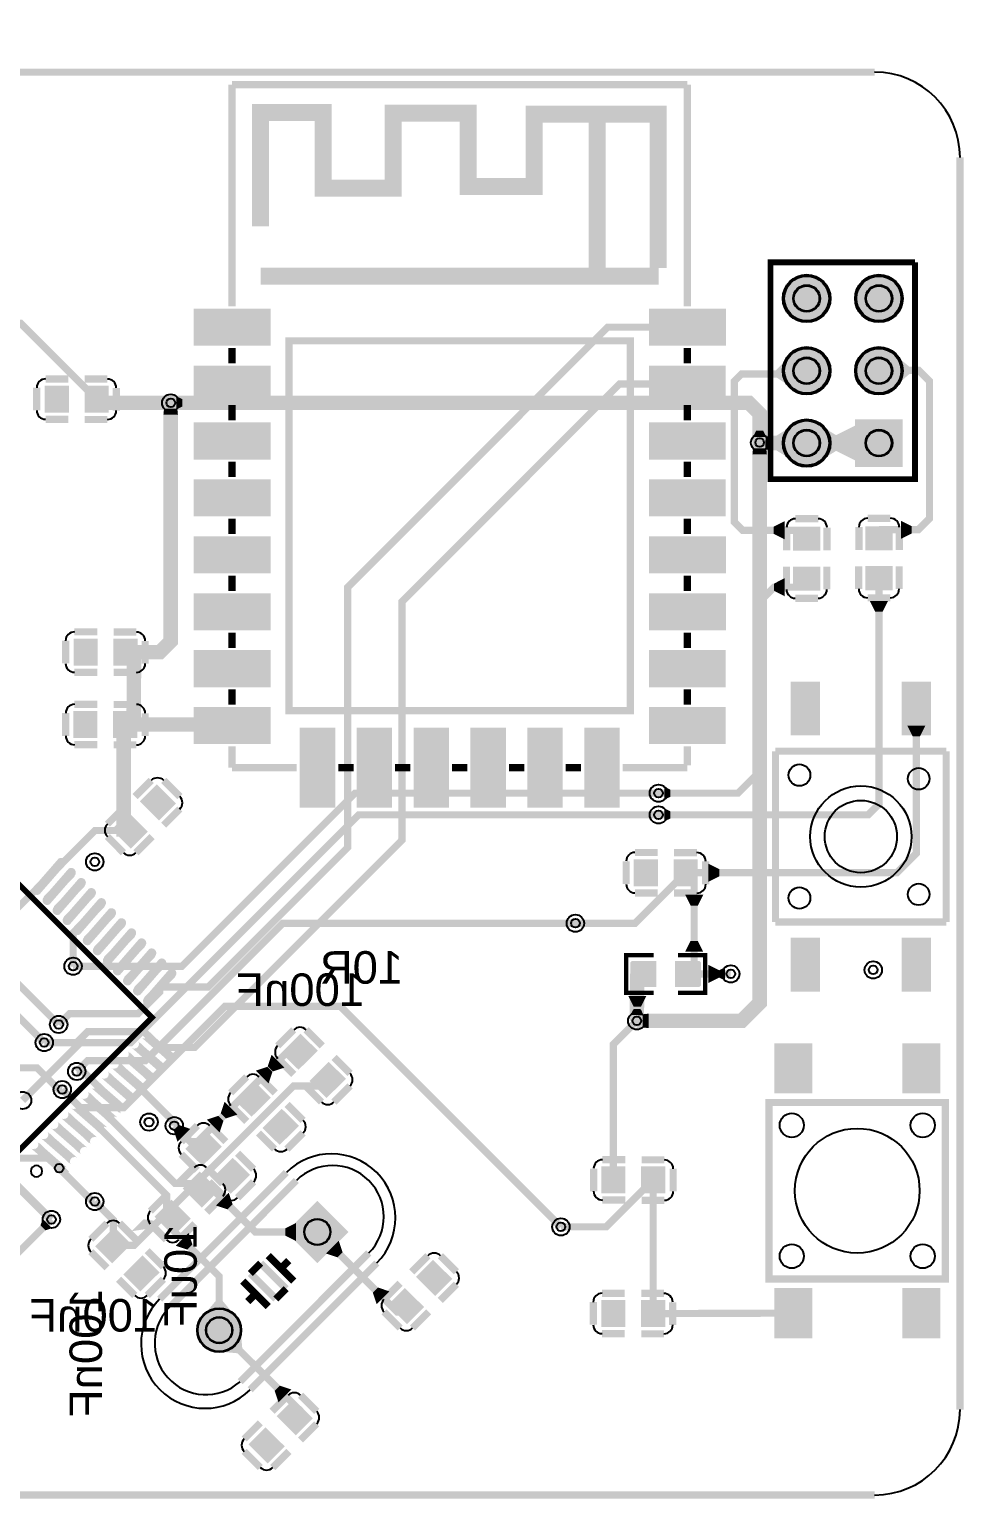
# Model space of a CAD drawing. Header units: millimetres. Extents: x -0.1 to 60.1, y -62.1 to -10.5.
# Drawn here: x 27.3 to 60.1, y -62.1 to -10.5 of the extents above; entities that cross this region are included whole.
import ezdxf

# ---------------------------------------------------------------- set-up
doc = ezdxf.new("R2010")
doc.units = ezdxf.units.MM
for name, color, linetype, true_color in [('BoardOutLine', 7, 'Continuous', 0xff00ff), ('BottomLayer', 7, 'Continuous', 0x66ccff), ('BottomPasteMaskLayer', 7, 'Continuous', 0x800000), ('BottomSilkLayer', 7, 'Continuous', 0x66cc33), ('BottomSolderMaskLayer', 7, 'Continuous', 0xaa00ff), ('Document', 7, 'Continuous', 0xffffff), ('Hole', 7, 'Continuous', 0x222222), ('Multi-Layer', 7, 'Continuous', 0xc0c0c0), ('TopLayer', 7, 'Continuous', 0xff3366), ('TopPasteMaskLayer', 7, 'Continuous', 0x808080), ('TopSilkLayer', 7, 'Continuous', 0xffcc00), ('TopSolderMaskLayer', 7, 'Continuous', 0x800080)]:
    doc.layers.add(name, color=color, linetype=linetype, true_color=true_color)
doc.styles.get("Standard").update_dxf_attribs({"font": 'arial.ttf'})

msp = doc.modelspace()

# ---------------------------------------------------------------- hatches: boundary and pattern name
at = {"layer": 'BottomLayer'}
for points in [[(32.46, -23.851), (32.46, -23.393), (32.673, -23.495), (32.673, -23.749)], [(52.73, -24.817), (53.188, -24.817), (53.086, -24.604), (52.832, -24.604)], [(52.73, -25.221), (53.188, -25.221), (53.213, -25.434), (52.705, -25.434)], [(48.843, -45.568), (48.843, -45.11), (49.056, -45.085), (49.056, -45.593)], [(37.388, -46.389), (36.823, -45.823), (36.186, -46.459), (36.752, -47.025)], [(35.697, -47.538), (35.248, -47.089), (35.652, -46.955), (35.832, -47.134)], [(35.803, -46.534), (36.252, -46.983), (35.848, -47.118), (35.669, -46.938)], [(38.378, -47.378), (37.812, -46.813), (37.176, -47.449), (37.742, -48.015)], [(35.737, -48.04), (35.172, -47.474), (34.535, -48.11), (35.101, -48.676)], [(34.152, -48.185), (34.601, -48.634), (34.197, -48.769), (34.018, -48.589)], [(36.727, -49.029), (36.161, -48.464), (35.525, -49.1), (36.091, -49.666)], [(32.946, -49.134), (32.497, -49.583), (32.362, -49.179), (32.542, -48.999)], [(32.689, -49.003), (32.366, -49.326), (32.589, -49.405), (32.768, -49.226)], [(33.974, -49.261), (33.525, -48.812), (33.929, -48.678), (34.109, -48.857)], [(32.813, -49.832), (33.379, -50.398), (34.015, -49.762), (33.449, -49.196)], [(33.803, -50.822), (34.369, -51.388), (35.005, -50.752), (34.439, -50.186)], [(28.086, -52.621), (27.763, -52.297), (27.684, -52.52), (27.863, -52.7)], [(29.638, -53.261), (30.204, -53.827), (30.84, -53.191), (30.274, -52.625)], [(30.89, -52.73), (31.309, -52.311), (31.781, -52.379), (31.527, -52.633)], [(30.628, -54.251), (31.194, -54.817), (31.83, -54.181), (31.264, -53.615)]]:
    msp.add_hatch(color=256, dxfattribs=at).paths.add_polyline_path(points)
at = {"layer": 'BottomPasteMaskLayer'}
for points in [[(37.388, -46.389), (36.823, -45.823), (36.186, -46.459), (36.752, -47.025)], [(38.378, -47.378), (37.812, -46.813), (37.176, -47.449), (37.742, -48.015)], [(35.737, -48.04), (35.172, -47.474), (34.535, -48.11), (35.101, -48.676)], [(36.727, -49.029), (36.161, -48.464), (35.525, -49.1), (36.091, -49.666)], [(32.813, -49.832), (33.379, -50.398), (34.015, -49.762), (33.449, -49.196)], [(33.803, -50.822), (34.369, -51.388), (35.005, -50.752), (34.439, -50.186)], [(29.638, -53.261), (30.204, -53.827), (30.84, -53.191), (30.274, -52.625)], [(30.628, -54.251), (31.194, -54.817), (31.83, -54.181), (31.264, -53.615)]]:
    msp.add_hatch(color=256, dxfattribs=at).paths.add_polyline_path(points)
at = {"layer": 'BottomSolderMaskLayer'}
for points in [[(53.772, -19.954, 1), (55.448, -19.954, 1)], [(56.312, -19.954, 1), (57.988, -19.954, 1)], [(53.772, -22.494, 1), (55.448, -22.494, 1)], [(56.312, -22.494, 1), (57.988, -22.494, 1)], [(53.772, -25.034, 1), (55.448, -25.034, 1)], [(56.312, -25.872), (56.312, -24.196), (57.988, -24.196), (57.988, -25.872)], [(37.426, -46.387), (36.825, -45.789), (36.148, -46.461), (36.75, -47.059)], [(38.416, -47.376), (37.815, -46.779), (37.138, -47.451), (37.739, -48.049)], [(35.775, -48.038), (35.174, -47.44), (34.497, -48.112), (35.099, -48.71)], [(36.765, -49.027), (36.164, -48.43), (35.487, -49.102), (36.088, -49.7)], [(32.775, -49.834), (33.376, -50.432), (34.053, -49.76), (33.452, -49.162)], [(33.765, -50.824), (34.366, -51.422), (35.043, -50.75), (34.442, -50.152)], [(38.509, -52.758), (37.412, -53.854), (36.316, -52.758), (37.412, -51.661)], [(29.6, -53.263), (30.201, -53.861), (30.878, -53.189), (30.277, -52.591)], [(30.59, -54.253), (31.191, -54.851), (31.868, -54.179), (31.267, -53.581)], [(33.186, -56.208, 1), (34.737, -56.208, 1)]]:
    msp.add_hatch(color=256, dxfattribs=at).paths.add_polyline_path(points)
at = {"layer": 'Multi-Layer'}
for points in [[(53.823, -19.954, 1), (55.397, -19.954, 1)], [(56.363, -19.954, 1), (57.937, -19.954, 1)], [(53.823, -22.494, 1), (55.397, -22.494, 1)], [(56.363, -22.494, 1), (57.937, -22.494, 1)], [(53.823, -25.034, 1), (55.397, -25.034, 1)], [(56.363, -25.822), (56.363, -24.247), (57.937, -24.247), (57.937, -25.822)], [(38.473, -52.758), (37.412, -53.818), (36.352, -52.758), (37.412, -51.697)], [(33.212, -56.208, 1), (34.712, -56.208, 1)]]:
    msp.add_hatch(color=256, dxfattribs=at).paths.add_polyline_path(points)
at = {"layer": 'TopLayer'}
for points in [[(33.116, -20.362), (35.716, -20.362), (35.716, -21.562), (33.116, -21.562)], [(51.719, -21.562), (49.119, -21.562), (49.119, -20.362), (51.719, -20.362)], [(54.154, -23.136), (54.03, -21.961), (53.531, -22.479), (53.557, -22.733)], [(57.679, -23.077), (57.662, -21.896), (58.22, -22.352), (58.224, -22.606)], [(33.116, -22.362), (35.716, -22.362), (35.716, -23.562), (33.116, -23.562)], [(51.718, -23.562), (49.118, -23.562), (49.118, -22.362), (51.718, -22.362)], [(27.856, -23.045), (28.656, -23.045), (28.656, -23.945), (27.856, -23.945)], [(29.256, -23.045), (30.056, -23.045), (30.056, -23.945), (29.256, -23.945)], [(32.029, -23.824), (32.487, -23.824), (32.512, -24.037), (32.004, -24.037)], [(33.116, -24.362), (35.716, -24.362), (35.716, -25.562), (33.116, -25.562)], [(51.718, -25.562), (49.118, -25.562), (49.118, -24.362), (51.718, -24.362)], [(53.169, -24.798), (53.152, -25.255), (53.365, -25.288), (53.383, -24.78)], [(54.089, -25.625), (54.089, -24.444), (53.538, -24.78), (53.538, -25.288)], [(55.131, -25.625), (55.131, -24.444), (55.682, -24.78), (55.682, -25.288)], [(56.363, -25.669), (56.363, -24.399), (55.601, -24.78), (55.601, -25.288)], [(33.116, -26.362), (35.716, -26.362), (35.716, -27.562), (33.116, -27.562)], [(51.718, -27.562), (49.118, -27.562), (49.118, -26.362), (51.718, -26.362)], [(53.835, -28.416), (53.835, -27.781), (53.454, -27.972), (53.454, -28.226)], [(57.925, -27.765), (57.925, -28.4), (58.306, -28.21), (58.306, -27.956)], [(33.116, -28.362), (35.716, -28.362), (35.716, -29.562), (33.116, -29.562)], [(51.719, -29.562), (49.119, -29.562), (49.119, -28.362), (51.719, -28.362)], [(55.06, -27.998), (55.06, -28.798), (54.16, -28.798), (54.16, -27.998)], [(57.6, -27.983), (57.6, -28.783), (56.7, -28.783), (56.7, -27.983)], [(55.06, -29.398), (55.06, -30.198), (54.16, -30.198), (54.16, -29.398)], [(57.6, -29.383), (57.6, -30.183), (56.7, -30.183), (56.7, -29.383)], [(53.835, -30.417), (53.835, -29.782), (53.467, -29.972), (53.467, -30.226)], [(33.116, -30.362), (35.716, -30.362), (35.716, -31.562), (33.116, -31.562)], [(51.72, -31.562), (49.12, -31.562), (49.12, -30.362), (51.72, -30.362)], [(57.468, -30.583), (56.832, -30.583), (57.023, -30.964), (57.277, -30.964)], [(28.872, -31.935), (29.672, -31.935), (29.672, -32.835), (28.872, -32.835)], [(30.272, -31.935), (31.072, -31.935), (31.072, -32.835), (30.272, -32.835)], [(33.116, -32.362), (35.716, -32.362), (35.716, -33.562), (33.116, -33.562)], [(51.718, -33.562), (49.118, -33.562), (49.118, -32.362), (51.718, -32.362)], [(54.065, -35.262), (54.065, -33.462), (55.065, -33.462), (55.065, -35.262)], [(57.965, -35.262), (57.965, -33.462), (58.965, -33.462), (58.965, -35.262)], [(29.657, -35.375), (28.857, -35.375), (28.857, -34.475), (29.657, -34.475)], [(31.057, -35.375), (30.257, -35.375), (30.257, -34.475), (31.057, -34.475)], [(33.117, -34.362), (35.717, -34.362), (35.717, -35.562), (33.117, -35.562)], [(51.717, -35.562), (49.117, -35.562), (49.117, -34.362), (51.717, -34.362)], [(58.783, -34.962), (58.148, -34.962), (58.338, -35.343), (58.592, -35.343)], [(36.817, -37.742), (36.817, -35.142), (38.017, -35.142), (38.017, -37.742)], [(38.817, -37.741), (38.817, -35.141), (40.017, -35.141), (40.017, -37.741)], [(40.817, -37.741), (40.817, -35.141), (42.017, -35.141), (42.017, -37.741)], [(42.817, -37.741), (42.817, -35.141), (44.017, -35.141), (44.017, -37.741)], [(44.817, -37.741), (44.817, -35.141), (46.017, -35.141), (46.017, -37.741)], [(46.817, -37.742), (46.817, -35.142), (48.017, -35.142), (48.017, -37.742)], [(31.207, -37.626), (31.773, -37.06), (32.409, -37.696), (31.843, -38.262)], [(49.605, -37.567), (49.605, -37.109), (49.818, -37.211), (49.818, -37.465)], [(30.217, -38.615), (30.783, -38.05), (31.419, -38.686), (30.854, -39.252)], [(49.605, -38.329), (49.605, -37.871), (49.818, -37.973), (49.818, -38.227)], [(27.645, -40.793, -0.785398), (27.454, -40.602), (28.324, -39.732, -0.785398), (28.515, -39.923)], [(49.357, -40.582), (48.557, -40.582), (48.557, -39.682), (49.357, -39.682)], [(50.757, -40.582), (49.957, -40.582), (49.957, -39.682), (50.757, -39.682)], [(27.999, -41.146, -0.785398), (27.808, -40.955), (28.678, -40.086, -0.785398), (28.869, -40.276)], [(51.157, -39.815), (51.157, -40.45), (51.538, -40.259), (51.538, -40.005)], [(28.352, -41.5, -0.785398), (28.161, -41.309), (29.031, -40.439, -0.785398), (29.222, -40.63)], [(28.706, -41.853, -0.785398), (28.515, -41.662), (29.385, -40.793, -0.785398), (29.576, -40.984)], [(29.059, -42.207, -0.785398), (28.868, -42.016), (29.738, -41.146, -0.785398), (29.929, -41.337)], [(50.975, -40.907), (50.34, -40.907), (50.53, -41.288), (50.784, -41.288)], [(29.413, -42.56, -0.785398), (29.222, -42.37), (30.092, -41.5, -0.785398), (30.283, -41.691)], [(29.766, -42.914, -0.785398), (29.576, -42.723), (30.445, -41.853, -0.785398), (30.636, -42.044)], [(30.12, -43.268, -0.785398), (29.929, -43.077), (30.799, -42.207, -0.785398), (30.99, -42.398)], [(30.474, -43.621, -0.785398), (30.283, -43.43), (31.152, -42.56, -0.785398), (31.343, -42.751)], [(50.34, -42.913), (50.975, -42.913), (50.784, -42.532), (50.53, -42.532)], [(54.065, -44.262), (54.065, -42.462), (55.065, -42.462), (55.065, -44.262)], [(57.965, -44.262), (57.965, -42.462), (58.965, -42.462), (58.965, -44.262)], [(30.827, -43.975, -0.785398), (30.636, -43.784), (31.506, -42.914, -0.785398), (31.697, -43.105)], [(31.181, -44.328, -0.785398), (30.99, -44.137), (31.86, -43.267, -0.785398), (32.05, -43.458)], [(49.307, -44.12), (49.307, -43.256), (48.501, -43.256), (48.501, -44.12)], [(50.007, -44.12), (50.007, -43.256), (50.813, -43.256), (50.813, -44.12)], [(31.534, -44.682, -0.785398), (31.343, -44.491), (32.213, -43.621, -0.785398), (32.404, -43.812)], [(51.157, -43.37), (51.157, -44.005), (51.538, -43.815), (51.538, -43.561)], [(51.741, -43.917), (51.741, -43.459), (51.528, -43.561), (51.528, -43.815)], [(48.974, -44.463), (48.339, -44.463), (48.53, -44.844), (48.784, -44.844)], [(48.877, -45.146), (48.42, -45.129), (48.53, -44.919), (48.784, -44.929)], [(31.534, -45.742, -0.785398), (31.343, -45.933), (32.213, -46.803, -0.785398), (32.404, -46.612)], [(30.827, -46.449, -0.785398), (30.636, -46.64), (31.506, -47.51, -0.785398), (31.697, -47.319)], [(31.181, -46.096, -0.785398), (30.99, -46.287), (31.86, -47.157, -0.785398), (32.05, -46.966)], [(53.488, -47.858), (53.488, -46.158), (54.788, -46.158), (54.788, -47.858)], [(57.988, -47.858), (57.988, -46.158), (59.288, -46.158), (59.288, -47.858)], [(30.474, -46.803, -0.785398), (30.283, -46.994), (31.152, -47.864, -0.785398), (31.343, -47.673)], [(30.12, -47.156, -0.785398), (29.929, -47.347), (30.799, -48.217, -0.785398), (30.99, -48.026)], [(29.413, -47.864, -0.785398), (29.222, -48.054), (30.092, -48.924, -0.785398), (30.283, -48.733)], [(29.766, -47.51, -0.785398), (29.576, -47.701), (30.445, -48.571, -0.785398), (30.636, -48.38)], [(29.059, -48.217, -0.785398), (28.868, -48.408), (29.738, -49.278, -0.785398), (29.929, -49.087)], [(28.352, -48.924, -0.785398), (28.161, -49.115), (29.031, -49.985, -0.785398), (29.222, -49.794)], [(28.706, -48.571, -0.785398), (28.515, -48.762), (29.385, -49.631, -0.785398), (29.576, -49.44)], [(27.999, -49.278, -0.785398), (27.808, -49.469), (28.678, -50.338, -0.785398), (28.869, -50.148)], [(27.645, -49.631, -0.785398), (27.454, -49.822), (28.324, -50.692, -0.785398), (28.515, -50.501)], [(48.214, -51.377), (47.414, -51.377), (47.414, -50.477), (48.214, -50.477)], [(49.614, -51.377), (48.814, -51.377), (48.814, -50.477), (49.614, -50.477)], [(32.716, -51.23), (33.281, -50.664), (33.918, -51.301), (33.352, -51.866)], [(34.3, -51.378), (33.851, -51.827), (34.256, -51.961), (34.435, -51.782)], [(31.726, -52.22), (32.292, -51.654), (32.928, -52.29), (32.362, -52.856)], [(36.668, -53.076), (36.668, -52.441), (36.287, -52.632), (36.287, -52.886)], [(32.886, -52.792), (32.437, -53.241), (32.841, -53.375), (33.021, -53.196)], [(38.166, -53.065), (37.717, -53.514), (38.121, -53.648), (38.301, -53.469)], [(42.117, -54.404), (41.551, -54.97), (40.915, -54.334), (41.481, -53.768)], [(39.496, -55.293), (39.945, -54.844), (39.541, -54.709), (39.361, -54.889)], [(34.525, -55.711), (33.4, -55.711), (33.836, -55.186), (34.09, -55.186)], [(41.127, -55.394), (40.561, -55.96), (39.925, -55.324), (40.491, -54.758)], [(47.414, -55.176), (48.214, -55.176), (48.214, -56.076), (47.414, -56.076)], [(48.814, -55.176), (49.614, -55.176), (49.614, -56.076), (48.814, -56.076)], [(53.488, -56.458), (53.488, -54.758), (54.788, -54.758), (54.788, -56.458)], [(57.988, -56.458), (57.988, -54.758), (59.288, -54.758), (59.288, -56.458)], [(33.916, -56.956), (34.711, -56.16), (34.774, -56.839), (34.595, -57.019)], [(36.048, -58.741), (36.497, -58.292), (36.093, -58.158), (35.913, -58.337)], [(36.018, -59.231), (36.583, -58.665), (37.22, -59.302), (36.654, -59.867)], [(35.028, -60.221), (35.594, -59.655), (36.23, -60.291), (35.664, -60.857)]]:
    msp.add_hatch(color=256, dxfattribs=at).paths.add_polyline_path(points)
at = {"layer": 'TopPasteMaskLayer'}
for points in [[(33.116, -20.362), (35.716, -20.362), (35.716, -21.562), (33.116, -21.562)], [(51.719, -21.562), (49.119, -21.562), (49.119, -20.362), (51.719, -20.362)], [(33.116, -22.362), (35.716, -22.362), (35.716, -23.562), (33.116, -23.562)], [(51.718, -23.562), (49.118, -23.562), (49.118, -22.362), (51.718, -22.362)], [(27.856, -23.045), (28.656, -23.045), (28.656, -23.945), (27.856, -23.945)], [(29.256, -23.045), (30.056, -23.045), (30.056, -23.945), (29.256, -23.945)], [(33.116, -24.362), (35.716, -24.362), (35.716, -25.562), (33.116, -25.562)], [(51.718, -25.562), (49.118, -25.562), (49.118, -24.362), (51.718, -24.362)], [(33.116, -26.362), (35.716, -26.362), (35.716, -27.562), (33.116, -27.562)], [(51.718, -27.562), (49.118, -27.562), (49.118, -26.362), (51.718, -26.362)], [(33.116, -28.362), (35.716, -28.362), (35.716, -29.562), (33.116, -29.562)], [(51.719, -29.562), (49.119, -29.562), (49.119, -28.362), (51.719, -28.362)], [(55.06, -27.998), (55.06, -28.798), (54.16, -28.798), (54.16, -27.998)], [(57.6, -27.983), (57.6, -28.783), (56.7, -28.783), (56.7, -27.983)], [(55.06, -29.398), (55.06, -30.198), (54.16, -30.198), (54.16, -29.398)], [(57.6, -29.383), (57.6, -30.183), (56.7, -30.183), (56.7, -29.383)], [(33.116, -30.362), (35.716, -30.362), (35.716, -31.562), (33.116, -31.562)], [(51.72, -31.562), (49.12, -31.562), (49.12, -30.362), (51.72, -30.362)], [(28.872, -31.935), (29.672, -31.935), (29.672, -32.835), (28.872, -32.835)], [(30.272, -31.935), (31.072, -31.935), (31.072, -32.835), (30.272, -32.835)], [(33.116, -32.362), (35.716, -32.362), (35.716, -33.562), (33.116, -33.562)], [(51.718, -33.562), (49.118, -33.562), (49.118, -32.362), (51.718, -32.362)], [(54.065, -35.262), (54.065, -33.462), (55.065, -33.462), (55.065, -35.262)], [(57.965, -35.262), (57.965, -33.462), (58.965, -33.462), (58.965, -35.262)], [(29.657, -35.375), (28.857, -35.375), (28.857, -34.475), (29.657, -34.475)], [(31.057, -35.375), (30.257, -35.375), (30.257, -34.475), (31.057, -34.475)], [(33.117, -34.362), (35.717, -34.362), (35.717, -35.562), (33.117, -35.562)], [(51.717, -35.562), (49.117, -35.562), (49.117, -34.362), (51.717, -34.362)], [(36.817, -37.742), (36.817, -35.142), (38.017, -35.142), (38.017, -37.742)], [(38.817, -37.741), (38.817, -35.141), (40.017, -35.141), (40.017, -37.741)], [(40.817, -37.741), (40.817, -35.141), (42.017, -35.141), (42.017, -37.741)], [(42.817, -37.741), (42.817, -35.141), (44.017, -35.141), (44.017, -37.741)], [(44.817, -37.741), (44.817, -35.141), (46.017, -35.141), (46.017, -37.741)], [(46.817, -37.742), (46.817, -35.142), (48.017, -35.142), (48.017, -37.742)], [(31.207, -37.626), (31.773, -37.06), (32.409, -37.696), (31.843, -38.262)], [(30.217, -38.615), (30.783, -38.05), (31.419, -38.686), (30.854, -39.252)], [(27.645, -40.793, -0.785398), (27.454, -40.602), (28.324, -39.732, -0.785398), (28.515, -39.923)], [(49.357, -40.582), (48.557, -40.582), (48.557, -39.682), (49.357, -39.682)], [(50.757, -40.582), (49.957, -40.582), (49.957, -39.682), (50.757, -39.682)], [(27.999, -41.146, -0.785398), (27.808, -40.955), (28.678, -40.086, -0.785398), (28.869, -40.276)], [(28.352, -41.5, -0.785398), (28.161, -41.309), (29.031, -40.439, -0.785398), (29.222, -40.63)], [(28.706, -41.853, -0.785398), (28.515, -41.662), (29.385, -40.793, -0.785398), (29.576, -40.984)], [(29.059, -42.207, -0.785398), (28.868, -42.016), (29.738, -41.146, -0.785398), (29.929, -41.337)], [(29.413, -42.56, -0.785398), (29.222, -42.37), (30.092, -41.5, -0.785398), (30.283, -41.691)], [(29.766, -42.914, -0.785398), (29.576, -42.723), (30.445, -41.853, -0.785398), (30.636, -42.044)], [(30.12, -43.268, -0.785398), (29.929, -43.077), (30.799, -42.207, -0.785398), (30.99, -42.398)], [(30.474, -43.621, -0.785398), (30.283, -43.43), (31.152, -42.56, -0.785398), (31.343, -42.751)], [(54.065, -44.262), (54.065, -42.462), (55.065, -42.462), (55.065, -44.262)], [(57.965, -44.262), (57.965, -42.462), (58.965, -42.462), (58.965, -44.262)], [(30.827, -43.975, -0.785398), (30.636, -43.784), (31.506, -42.914, -0.785398), (31.697, -43.105)], [(31.181, -44.328, -0.785398), (30.99, -44.137), (31.86, -43.267, -0.785398), (32.05, -43.458)], [(49.302, -43.288), (49.302, -43.516), (48.922, -43.516), (48.922, -43.846), (49.302, -43.846), (49.302, -44.088), (49.252, -44.138), (48.462, -44.138), (48.412, -44.088), (48.412, -43.288), (48.462, -43.238), (49.252, -43.238)], [(50.852, -43.238), (50.052, -43.238), (50.002, -43.288), (50.002, -43.516), (50.372, -43.516), (50.372, -43.846), (50.002, -43.846), (50.002, -44.088), (50.052, -44.138), (50.852, -44.138), (50.902, -44.088), (50.902, -43.288)], [(31.534, -44.682, -0.785398), (31.343, -44.491), (32.213, -43.621, -0.785398), (32.404, -43.812)], [(31.534, -45.742, -0.785398), (31.343, -45.933), (32.213, -46.803, -0.785398), (32.404, -46.612)], [(30.827, -46.449, -0.785398), (30.636, -46.64), (31.506, -47.51, -0.785398), (31.697, -47.319)], [(31.181, -46.096, -0.785398), (30.99, -46.287), (31.86, -47.157, -0.785398), (32.05, -46.966)], [(53.488, -47.858), (53.488, -46.158), (54.788, -46.158), (54.788, -47.858)], [(57.988, -47.858), (57.988, -46.158), (59.288, -46.158), (59.288, -47.858)], [(30.474, -46.803, -0.785398), (30.283, -46.994), (31.152, -47.864, -0.785398), (31.343, -47.673)], [(30.12, -47.156, -0.785398), (29.929, -47.347), (30.799, -48.217, -0.785398), (30.99, -48.026)], [(29.413, -47.864, -0.785398), (29.222, -48.054), (30.092, -48.924, -0.785398), (30.283, -48.733)], [(29.766, -47.51, -0.785398), (29.576, -47.701), (30.445, -48.571, -0.785398), (30.636, -48.38)], [(29.059, -48.217, -0.785398), (28.868, -48.408), (29.738, -49.278, -0.785398), (29.929, -49.087)], [(28.352, -48.924, -0.785398), (28.161, -49.115), (29.031, -49.985, -0.785398), (29.222, -49.794)], [(28.706, -48.571, -0.785398), (28.515, -48.762), (29.385, -49.631, -0.785398), (29.576, -49.44)], [(27.999, -49.278, -0.785398), (27.808, -49.469), (28.678, -50.338, -0.785398), (28.869, -50.148)], [(27.645, -49.631, -0.785398), (27.454, -49.822), (28.324, -50.692, -0.785398), (28.515, -50.501)], [(48.214, -51.377), (47.414, -51.377), (47.414, -50.477), (48.214, -50.477)], [(49.614, -51.377), (48.814, -51.377), (48.814, -50.477), (49.614, -50.477)], [(32.716, -51.23), (33.281, -50.664), (33.918, -51.301), (33.352, -51.866)], [(31.726, -52.22), (32.292, -51.654), (32.928, -52.29), (32.362, -52.856)], [(42.117, -54.404), (41.551, -54.97), (40.915, -54.334), (41.481, -53.768)], [(41.127, -55.394), (40.561, -55.96), (39.925, -55.324), (40.491, -54.758)], [(47.414, -55.176), (48.214, -55.176), (48.214, -56.076), (47.414, -56.076)], [(48.814, -55.176), (49.614, -55.176), (49.614, -56.076), (48.814, -56.076)], [(53.488, -56.458), (53.488, -54.758), (54.788, -54.758), (54.788, -56.458)], [(57.988, -56.458), (57.988, -54.758), (59.288, -54.758), (59.288, -56.458)], [(36.018, -59.231), (36.583, -58.665), (37.22, -59.302), (36.654, -59.867)], [(35.028, -60.221), (35.594, -59.655), (36.23, -60.291), (35.664, -60.857)]]:
    msp.add_hatch(color=256, dxfattribs=at).paths.add_polyline_path(points)
at = {"layer": 'TopSolderMaskLayer'}
for points in [[(53.772, -19.954, 1), (55.448, -19.954, 1)], [(56.312, -19.954, 1), (57.988, -19.954, 1)], [(33.066, -20.311), (35.767, -20.311), (35.767, -21.613), (33.066, -21.613)], [(51.77, -21.613), (49.068, -21.613), (49.068, -20.311), (51.77, -20.311)], [(53.772, -22.494, 1), (55.448, -22.494, 1)], [(56.312, -22.494, 1), (57.988, -22.494, 1)], [(33.066, -22.311), (35.767, -22.311), (35.767, -23.613), (33.066, -23.613)], [(51.769, -23.613), (49.068, -23.613), (49.068, -22.311), (51.769, -22.311)], [(27.831, -23.02), (28.681, -23.02), (28.681, -23.97), (27.831, -23.97)], [(29.231, -23.02), (30.081, -23.02), (30.081, -23.97), (29.231, -23.97)], [(53.772, -25.034, 1), (55.448, -25.034, 1)], [(56.312, -25.872), (56.312, -24.196), (57.988, -24.196), (57.988, -25.872)], [(33.066, -24.311), (35.767, -24.311), (35.767, -25.613), (33.066, -25.613)], [(51.769, -25.613), (49.068, -25.613), (49.068, -24.311), (51.769, -24.311)], [(33.066, -26.311), (35.767, -26.311), (35.767, -27.613), (33.066, -27.613)], [(51.769, -27.613), (49.067, -27.613), (49.067, -26.311), (51.769, -26.311)], [(33.066, -28.311), (35.767, -28.311), (35.767, -29.613), (33.066, -29.613)], [(51.77, -29.613), (49.068, -29.613), (49.068, -28.311), (51.77, -28.311)], [(55.089, -27.976), (55.089, -28.821), (54.131, -28.821), (54.131, -27.976)], [(57.629, -27.96), (57.629, -28.806), (56.671, -28.806), (56.671, -27.96)], [(55.089, -29.376), (55.089, -30.221), (54.131, -30.221), (54.131, -29.376)], [(57.629, -29.36), (57.629, -30.206), (56.671, -30.206), (56.671, -29.36)], [(33.066, -30.311), (35.767, -30.311), (35.767, -31.613), (33.066, -31.613)], [(51.77, -31.613), (49.069, -31.613), (49.069, -30.311), (51.77, -30.311)], [(28.847, -31.91), (29.697, -31.91), (29.697, -32.86), (28.847, -32.86)], [(30.247, -31.91), (31.097, -31.91), (31.097, -32.86), (30.247, -32.86)], [(33.066, -32.311), (35.767, -32.311), (35.767, -33.613), (33.066, -33.613)], [(51.769, -33.613), (49.067, -33.613), (49.067, -32.311), (51.769, -32.311)], [(54.051, -35.308), (54.051, -33.416), (55.079, -33.416), (55.079, -35.308)], [(57.951, -35.308), (57.951, -33.416), (58.979, -33.416), (58.979, -35.308)], [(29.682, -35.4), (28.831, -35.4), (28.831, -34.45), (29.682, -34.45)], [(31.082, -35.4), (30.231, -35.4), (30.231, -34.45), (31.082, -34.45)], [(33.066, -34.311), (35.768, -34.311), (35.768, -35.613), (33.066, -35.613)], [(51.768, -35.613), (49.066, -35.613), (49.066, -34.311), (51.768, -34.311)], [(36.793, -37.852), (36.793, -35.032), (38.04, -35.032), (38.04, -37.852)], [(38.793, -37.851), (38.793, -35.03), (40.04, -35.03), (40.04, -37.851)], [(40.793, -37.851), (40.793, -35.031), (42.04, -35.031), (42.04, -37.851)], [(42.793, -37.851), (42.793, -35.031), (44.04, -35.031), (44.04, -37.851)], [(44.793, -37.851), (44.793, -35.031), (46.04, -35.031), (46.04, -37.851)], [(46.793, -37.852), (46.793, -35.032), (48.04, -35.032), (48.04, -37.852)], [(31.169, -37.624), (31.77, -37.026), (32.447, -37.698), (31.846, -38.296)], [(30.179, -38.613), (30.781, -38.016), (31.457, -38.688), (30.856, -39.286)], [(27.648, -40.891, -0.785398), (27.422, -40.665), (28.321, -39.634, -0.785398), (28.547, -39.86)], [(49.382, -40.607), (48.532, -40.607), (48.532, -39.657), (49.382, -39.657)], [(50.782, -40.607), (49.932, -40.607), (49.932, -39.657), (50.782, -39.657)], [(28.002, -41.244, -0.785398), (27.776, -41.018), (28.674, -39.987, -0.785398), (28.901, -40.214)], [(28.355, -41.598, -0.785398), (28.129, -41.372), (29.028, -40.341, -0.785398), (29.254, -40.567)], [(28.709, -41.952, -0.785398), (28.483, -41.725), (29.382, -40.694, -0.785398), (29.608, -40.921)], [(29.062, -42.305, -0.785398), (28.836, -42.079), (29.735, -41.048, -0.785398), (29.961, -41.274)], [(29.416, -42.659, -0.785398), (29.19, -42.432), (30.089, -41.402, -0.785398), (30.315, -41.628)], [(29.77, -43.012, -0.785398), (29.543, -42.786), (30.442, -41.755, -0.785398), (30.668, -41.981)], [(30.123, -43.366, -0.785398), (29.897, -43.14), (30.796, -42.109, -0.785398), (31.022, -42.335)], [(30.477, -43.719, -0.785398), (30.25, -43.493), (31.149, -42.462, -0.785398), (31.376, -42.688)], [(30.83, -44.073, -0.785398), (30.604, -43.847), (31.503, -42.816, -0.785398), (31.729, -43.042)], [(54.051, -44.308), (54.051, -42.416), (55.079, -42.416), (55.079, -44.308)], [(57.951, -44.308), (57.951, -42.416), (58.979, -42.416), (58.979, -44.308)], [(31.184, -44.426, -0.785398), (30.958, -44.2), (31.856, -43.169, -0.785398), (32.083, -43.395)], [(49.332, -44.145), (49.332, -43.231), (48.475, -43.231), (48.475, -44.145)], [(49.982, -44.145), (49.982, -43.231), (50.839, -43.231), (50.839, -44.145)], [(31.537, -44.78, -0.785398), (31.311, -44.554), (32.21, -43.523, -0.785398), (32.436, -43.749)], [(31.471, -45.71, -0.785398), (31.245, -45.936), (32.276, -46.835, -0.785398), (32.502, -46.609)], [(30.764, -46.417, -0.785398), (30.538, -46.643), (31.569, -47.542, -0.785398), (31.795, -47.316)], [(31.118, -46.064, -0.785398), (30.892, -46.29), (31.922, -47.189, -0.785398), (32.149, -46.962)], [(53.469, -47.891), (53.469, -46.125), (54.808, -46.125), (54.808, -47.891)], [(57.969, -47.891), (57.969, -46.125), (59.307, -46.125), (59.307, -47.891)], [(30.411, -46.771, -0.785398), (30.184, -46.997), (31.215, -47.896, -0.785398), (31.442, -47.67)], [(29.704, -47.478, -0.785398), (29.477, -47.704), (30.508, -48.603, -0.785398), (30.734, -48.377)], [(30.057, -47.124, -0.785398), (29.831, -47.35), (30.862, -48.249, -0.785398), (31.088, -48.023)], [(29.35, -47.831, -0.785398), (29.124, -48.058), (30.155, -48.956, -0.785398), (30.381, -48.73)], [(28.996, -48.185, -0.785398), (28.77, -48.411), (29.801, -49.31, -0.785398), (30.027, -49.084)], [(28.289, -48.892, -0.785398), (28.063, -49.118), (29.094, -50.017, -0.785398), (29.32, -49.791)], [(28.643, -48.538, -0.785398), (28.417, -48.765), (29.448, -49.664, -0.785398), (29.674, -49.437)], [(27.936, -49.246, -0.785398), (27.71, -49.472), (28.741, -50.371, -0.785398), (28.967, -50.144)], [(27.582, -49.599, -0.785398), (27.356, -49.825), (28.387, -50.724, -0.785398), (28.613, -50.498)], [(48.239, -51.402), (47.389, -51.402), (47.389, -50.452), (48.239, -50.452)], [(49.639, -51.402), (48.789, -51.402), (48.789, -50.452), (49.639, -50.452)], [(32.678, -51.228), (33.279, -50.63), (33.956, -51.303), (33.354, -51.9)], [(31.688, -52.218), (32.289, -51.62), (32.966, -52.292), (32.365, -52.89)], [(38.509, -52.758), (37.412, -53.854), (36.316, -52.758), (37.412, -51.661)], [(42.155, -54.406), (41.554, -55.004), (40.877, -54.332), (41.478, -53.734)], [(41.165, -55.396), (40.564, -55.994), (39.887, -55.322), (40.488, -54.724)], [(53.469, -56.491), (53.469, -54.725), (54.808, -54.725), (54.808, -56.491)], [(57.969, -56.491), (57.969, -54.725), (59.307, -54.725), (59.307, -56.491)], [(47.389, -55.151), (48.239, -55.151), (48.239, -56.101), (47.389, -56.101)], [(48.789, -55.151), (49.639, -55.151), (49.639, -56.101), (48.789, -56.101)], [(33.186, -56.208, 1), (34.737, -56.208, 1)], [(35.98, -59.229), (36.581, -58.631), (37.258, -59.304), (36.656, -59.901)], [(34.99, -60.219), (35.591, -59.621), (36.268, -60.293), (35.667, -60.891)]]:
    msp.add_hatch(color=256, dxfattribs=at).paths.add_polyline_path(points)

# ---------------------------------------------------------------- linework, layer by layer
at = {"layer": 'BoardOutLine', "const_width": 0.254}
for points in [[(3, -12), (57, -12)], [(60, -15), (60, -59)], [(57, -62), (3, -62)]]:
    msp.add_lwpolyline(points, dxfattribs=at)
at = {"layer": 'BoardOutLine'}
for centre, start, end in [((57, -15), 360, 90), ((57, -59), 270, 0)]:
    msp.add_arc(centre, 3, start, end, dxfattribs=at)
at = {"layer": 'BottomLayer'}
for points, const_width in [([(32.258, -23.622), (52.578, -23.622), (52.959, -24.003), (52.959, -25.019)], 0.508), ([(48.641, -45.339), (48.641, -45.339), (52.324, -45.339), (52.959, -44.704), (52.959, -25.019)], 0.508), ([(28.321, -45.466), (24.892, -42.037), (24.892, -33.147)], 0.254), ([(27.813, -46.101), (23.876, -42.164), (23.876, -33.274)], 0.254), ([(28.829, -43.421), (32.652, -43.421), (38.735, -37.338), (49.403, -37.338)], 0.254), ([(27.051, -48.133), (29.083, -46.101), (30.861, -46.101), (38.862, -38.1), (49.403, -38.1)], 0.254), ([(28.956, -47.117), (29.337, -46.736), (31.369, -46.736), (36.195, -41.91), (46.482, -41.91)], 0.254), ([(45.974, -52.578), (38.227, -44.831), (34.163, -44.831), (30.607, -48.387), (29.083, -48.387), (28.448, -47.752)], 0.254), ([(23.749, -45.847), (23.749, -47.998), (28.067, -52.316)], 0.254), ([(36.576, -46.21), (34.925, -47.861)], 0.254), ([(30.239, -53.226), (30.975, -53.226), (36.576, -47.625), (37.991, -47.625)], 0.254), ([(33.203, -49.586), (34.925, -47.861)], 0.254), ([(32.385, -49.022), (32.949, -49.586), (33.203, -49.586)], 0.254), ([(29.591, -51.689), (30.239, -52.337), (30.239, -53.226)], 0.254), ([(28.067, -52.316), (26.535, -53.848), (26.416, -53.848)], 0.254)]:
    msp.add_lwpolyline(points, dxfattribs=dict(at, const_width=const_width))
at = {"layer": 'BottomSilkLayer', "const_width": 0.254}
for points in [[(36.582, -45.653), (36.016, -46.219)], [(37.586, -46.219), (37.02, -45.653)], [(36.582, -47.223), (36.016, -46.657)], [(37.997, -46.622), (38.563, -47.188)], [(34.931, -47.304), (34.365, -47.87)], [(35.935, -47.87), (35.369, -47.304)], [(36.993, -47.626), (37.559, -48.192)], [(38.563, -47.626), (37.997, -48.192)], [(34.931, -48.874), (34.365, -48.308)], [(36.346, -48.273), (36.912, -48.839)], [(32.628, -49.585), (33.194, -49.019)], [(34.198, -49.585), (33.632, -49.019)], [(35.342, -49.277), (35.908, -49.843)], [(36.912, -49.277), (36.346, -49.843)], [(33.194, -50.589), (32.628, -50.023)], [(34.609, -49.988), (35.175, -50.554)], [(33.605, -50.992), (34.171, -51.558)], [(34.609, -51.558), (35.175, -50.992)], [(29.453, -53.014), (30.019, -52.448)], [(31.023, -53.014), (30.457, -52.448)], [(30.019, -54.018), (29.453, -53.452)], [(31.434, -53.417), (32, -53.983)], [(30.43, -54.421), (30.996, -54.987)], [(31.434, -54.987), (32, -54.421)]]:
    msp.add_lwpolyline(points, dxfattribs=at)
at = {"layer": 'BottomSilkLayer'}
for centre, start, end in [((36.801, -45.872), 44.9986, 135.0014), ((36.235, -46.438), 135.0019, 224.9981), ((35.15, -47.523), 44.9986, 135.0014), ((38.344, -47.407), 314.9986, 45.0014), ((34.584, -48.089), 135.0019, 224.9981), ((37.778, -47.973), 225.0019, 315.0047), ((33.413, -49.238), 45.0019, 135.0047), ((36.693, -49.058), 314.9986, 45.0014), ((32.847, -49.804), 134.9986, 225.0014), ((36.127, -49.624), 225.0019, 315.0047), ((34.956, -50.773), 315.0019, 44.9981), ((34.39, -51.339), 224.9986, 315.0014), ((30.238, -52.667), 45.0019, 135.0047), ((29.672, -53.233), 134.9986, 225.0014), ((31.781, -54.202), 315.0019, 44.9981), ((31.215, -54.768), 224.9986, 315.0014)]:
    msp.add_arc(centre, 0.31, start, end, dxfattribs=at)
at = {"layer": 'BottomSolderMaskLayer'}
for centre, radius in [((54.61, -19.954), 0.838), ((54.61, -19.954), 0.473), ((57.15, -19.954), 0.838), ((57.15, -19.954), 0.473), ((54.61, -22.494), 0.838), ((57.15, -22.494), 0.838), ((54.61, -22.494), 0.473), ((57.15, -22.494), 0.473), ((54.61, -25.034), 0.838), ((54.61, -25.034), 0.473), ((57.15, -25.034), 0.473), ((37.412, -52.758), 0.465), ((33.962, -56.208), 0.775), ((33.962, -56.208), 0.465)]:
    msp.add_circle(centre, radius, dxfattribs=at)
at = {"layer": 'Document'}
msp.add_circle((28.338, -50.515), 0.15, dxfattribs=at)
at = {"layer": 'Hole'}
for centre, radius in [((32.258, -23.622), 0.152), ((52.959, -25.019), 0.152), ((49.403, -37.338), 0.152), ((49.403, -38.1), 0.152), ((29.591, -39.751), 0.153), ((46.482, -41.91), 0.153), ((28.829, -43.421), 0.152), ((51.943, -43.688), 0.152), ((56.95, -43.55), 0.152), ((28.321, -45.466), 0.153), ((48.641, -45.339), 0.152), ((27.813, -46.101), 0.153), ((28.956, -47.117), 0.153), ((28.448, -47.752), 0.153), ((31.496, -48.895), 0.153), ((32.385, -49.022), 0.152), ((29.591, -51.689), 0.152), ((28.067, -52.316), 0.152), ((45.974, -52.578), 0.153)]:
    msp.add_circle(centre, radius, dxfattribs=at)
at = {"layer": 'Multi-Layer'}
for centre, radius in [((54.61, -19.954), 0.787), ((54.61, -19.954), 0.445), ((57.15, -19.954), 0.787), ((57.15, -19.954), 0.445), ((54.61, -22.494), 0.787), ((54.61, -22.494), 0.445), ((57.15, -22.494), 0.787), ((57.15, -22.494), 0.445), ((32.258, -23.622), 0.305), ((54.61, -25.034), 0.787), ((52.959, -25.019), 0.305), ((54.61, -25.034), 0.445), ((57.15, -25.034), 0.445), ((49.403, -37.338), 0.305), ((49.403, -38.1), 0.305), ((29.591, -39.751), 0.305), ((46.482, -41.91), 0.305), ((28.829, -43.421), 0.305), ((56.95, -43.55), 0.305), ((51.943, -43.688), 0.305), ((28.321, -45.466), 0.305), ((48.641, -45.339), 0.305), ((27.813, -46.101), 0.305), ((28.956, -47.117), 0.305), ((28.448, -47.752), 0.305), ((27.051, -48.133), 0.305), ((31.496, -48.895), 0.305), ((32.385, -49.022), 0.305), ((29.591, -51.689), 0.305), ((28.067, -52.316), 0.305), ((37.412, -52.758), 0.45), ((45.974, -52.578), 0.305), ((33.962, -56.208), 0.75), ((33.962, -56.208), 0.45)]:
    msp.add_circle(centre, radius, dxfattribs=at)
at = {"layer": 'TopLayer'}
for points, const_width in [([(19.939, -20.828), (26.989, -20.828), (29.656, -23.495)], 0.254), ([(31.874, -44.152), (33.572, -44.152), (38.481, -39.243), (38.481, -30.099), (47.618, -20.962), (50.419, -20.962)], 0.254), ([(54.61, -22.494), (54.498, -22.606), (52.324, -22.606), (52.07, -22.86), (52.07, -27.813), (52.357, -28.1), (54.61, -28.1)], 0.254), ([(57.15, -22.494), (58.547, -22.479), (58.928, -22.86), (58.928, -27.686), (58.532, -28.082), (57.15, -28.082)], 0.254), ([(31.874, -46.273), (33.102, -46.273), (40.386, -38.989), (40.386, -30.607), (48.031, -22.962), (50.418, -22.962)], 0.254), ([(29.656, -23.495), (29.783, -23.622), (32.258, -23.622)], 0.508), ([(32.258, -23.622), (32.258, -32.004), (31.877, -32.385), (30.973, -32.385)], 0.508), ([(52.959, -25.019), (52.974, -25.034), (54.61, -25.034)], 0.508), ([(54.61, -25.034), (57.15, -25.034)], 0.508), ([(49.403, -38.1), (56.769, -38.1), (57.15, -37.719), (57.15, -30.084)], 0.254), ([(49.403, -37.338), (52.197, -37.338), (52.832, -36.703), (52.832, -30.734), (53.467, -30.099), (54.61, -30.099)], 0.254), ([(30.973, -32.385), (30.955, -34.925)], 0.508), ([(50.658, -40.132), (57.785, -40.132), (58.466, -39.451), (58.466, -34.061)], 0.254), ([(30.955, -34.925), (30.607, -35.273), (30.607, -38.862)], 0.508), ([(34.417, -34.962), (34.38, -34.925), (30.955, -34.925)], 0.508), ([(27.985, -40.262), (29.596, -38.651), (30.818, -38.651)], 0.254), ([(27.985, -40.262), (26.543, -41.704), (26.543, -43.053), (23.749, -45.847)], 0.254), ([(46.482, -41.91), (48.579, -41.91), (50.357, -40.132)], 0.254), ([(50.658, -40.132), (50.658, -43.688)], 0.254), ([(29.399, -41.677), (28.829, -42.246), (28.829, -43.434)], 0.254), ([(48.641, -45.339), (48.656, -43.688)], 0.508), ([(51.943, -43.688), (50.658, -43.688)], 0.254), ([(28.321, -45.466), (28.702, -45.085), (31.115, -45.085), (31.874, -44.326), (31.874, -44.151)], 0.254), ([(48.641, -45.339), (47.814, -46.166), (47.814, -50.927)], 0.254), ([(31.874, -46.273), (31.321, -45.72), (29.337, -45.72), (28.956, -46.101), (27.813, -46.101)], 0.254), ([(23.388, -47.687), (24.085, -46.99), (27.559, -46.99), (28.321, -47.752), (28.448, -47.752)], 0.254), ([(30.106, -48.041), (29.182, -47.117), (28.956, -47.117)], 0.254), ([(30.813, -47.333), (32.385, -48.905), (32.385, -49.022)], 0.254), ([(29.753, -48.394), (32.413, -51.054), (33.528, -51.054)], 0.254), ([(29.399, -48.747), (32.113, -51.462), (32.113, -52.469)], 0.254), ([(25.863, -50.162), (28.026, -52.324), (28.067, -52.324)], 0.254), ([(25.863, -50.162), (28.033, -50.162), (28.595, -50.724)], 0.254), ([(27.985, -50.162), (29.512, -51.689), (29.591, -51.689)], 0.254), ([(33.528, -51.054), (35.232, -52.758), (37.412, -52.758)], 0.254), ([(49.214, -50.927), (47.563, -52.578), (45.974, -52.578)], 0.254), ([(49.214, -50.927), (49.214, -55.626)], 0.254), ([(32.113, -52.469), (33.962, -54.318), (33.962, -56.208)], 0.254), ([(37.412, -52.758), (40.223, -55.57), (40.315, -55.57)], 0.254), ([(54.138, -55.608), (49.215, -55.626)], 0.254), ([(33.962, -56.208), (36.83, -59.055)], 0.254)]:
    msp.add_lwpolyline(points, dxfattribs=dict(at, const_width=const_width))
at = {"layer": 'TopSilkLayer'}
for points, const_width in [([(50.416, -12.441), (34.416, -12.441)], 0.254), ([(34.416, -20.231), (34.416, -12.441)], 0.254), ([(50.416, -12.441), (50.416, -20.231)], 0.254), ([(49.389, -18.881), (49.389, -13.481), (45.029, -13.481), (45.029, -16.015), (42.714, -16.015), (42.714, -13.442), (40.08, -13.442), (40.08, -16.082), (37.617, -16.082), (37.617, -13.423), (35.419, -13.423), (35.419, -17.419)], 0.6), ([(47.25, -18.897), (47.25, -13.481)], 0.6), ([(58.42, -18.684), (53.34, -18.684), (53.34, -26.304), (58.42, -26.304), (58.42, -18.684), (58.42, -23.553)], 0.203), ([(35.418, -19.167), (49.412, -19.167)], 0.6), ([(34.416, -22.231), (34.416, -21.693)], 0.254), ([(50.416, -21.693), (50.416, -22.231)], 0.254), ([(28.66, -22.78), (27.86, -22.78)], 0.254), ([(29.236, -22.785), (30.036, -22.785)], 0.254), ([(27.551, -23.089), (27.551, -23.889)], 0.254), ([(30.346, -23.095), (30.346, -23.895)], 0.254), ([(34.416, -24.231), (34.416, -23.693)], 0.254), ([(50.416, -23.693), (50.416, -24.231)], 0.254), ([(28.66, -24.199), (27.86, -24.199)], 0.254), ([(29.236, -24.205), (30.036, -24.205)], 0.254), ([(34.416, -26.231), (34.416, -25.693)], 0.254), ([(50.416, -25.693), (50.416, -26.231)], 0.254), ([(34.416, -28.231), (34.416, -27.693)], 0.254), ([(50.416, -27.693), (50.416, -28.231)], 0.254), ([(53.906, -28.803), (53.906, -28.003)], 0.254), ([(55.016, -27.693), (54.216, -27.693)], 0.254), ([(55.325, -28.803), (55.325, -28.003)], 0.254), ([(56.446, -28.787), (56.446, -27.987)], 0.254), ([(57.556, -27.678), (56.756, -27.678)], 0.254), ([(57.865, -28.787), (57.865, -27.987)], 0.254), ([(53.9, -29.379), (53.9, -30.178)], 0.254), ([(55.32, -29.379), (55.32, -30.178)], 0.254), ([(56.44, -29.363), (56.44, -30.163)], 0.254), ([(57.86, -29.363), (57.86, -30.163)], 0.254), ([(34.416, -30.231), (34.416, -29.693)], 0.254), ([(50.416, -29.693), (50.416, -30.231)], 0.254), ([(55.01, -30.488), (54.21, -30.488)], 0.254), ([(57.55, -30.473), (56.75, -30.473)], 0.254), ([(28.567, -31.979), (28.567, -32.779)], 0.254), ([(29.676, -31.67), (28.876, -31.67)], 0.254), ([(30.252, -31.675), (31.052, -31.675)], 0.254), ([(31.362, -31.985), (31.362, -32.785)], 0.254), ([(34.416, -32.231), (34.416, -31.693)], 0.254), ([(50.416, -31.693), (50.416, -32.231)], 0.254), ([(29.676, -33.089), (28.876, -33.089)], 0.254), ([(30.252, -33.095), (31.052, -33.095)], 0.254), ([(34.416, -34.231), (34.416, -33.693)], 0.254), ([(50.416, -33.693), (50.416, -34.231)], 0.254), ([(28.567, -35.325), (28.567, -34.525)], 0.254), ([(29.676, -34.215), (28.877, -34.215)], 0.254), ([(30.252, -34.221), (31.052, -34.221)], 0.254), ([(31.362, -35.331), (31.362, -34.531)], 0.254), ([(29.676, -35.635), (28.877, -35.635)], 0.254), ([(30.252, -35.64), (31.052, -35.64)], 0.254), ([(34.416, -36.441), (34.416, -35.693)], 0.254), ([(50.416, -35.693), (50.416, -36.355)], 0.254), ([(53.515, -41.862), (53.515, -35.862)], 0.254), ([(53.515, -35.862), (59.515, -35.862)], 0.254), ([(59.515, -35.862), (59.515, -41.862)], 0.254), ([(36.687, -36.441), (34.416, -36.441)], 0.254), ([(38.685, -36.441), (38.149, -36.441)], 0.254), ([(40.684, -36.441), (40.147, -36.441)], 0.254), ([(42.684, -36.441), (42.146, -36.441)], 0.254), ([(44.684, -36.441), (44.147, -36.441)], 0.254), ([(46.684, -36.441), (46.146, -36.441)], 0.254), ([(50.416, -36.441), (48.146, -36.441)], 0.254), ([(31.01, -37.456), (31.575, -36.89)], 0.254), ([(32.013, -36.89), (32.579, -37.456)], 0.254), ([(30.598, -37.859), (30.033, -38.425)], 0.254), ([(32.013, -38.46), (32.579, -37.894)], 0.254), ([(30.033, -38.863), (30.598, -39.429)], 0.254), ([(31.602, -38.863), (31.036, -39.429)], 0.254), ([(48.267, -40.532), (48.267, -39.732)], 0.254), ([(49.377, -39.422), (48.577, -39.422)], 0.254), ([(49.953, -39.428), (50.753, -39.428)], 0.254), ([(51.062, -40.538), (51.062, -39.738)], 0.254), ([(22.515, -44.898), (26.897, -40.515), (31.603, -45.221), (26.915, -49.909), (22.209, -45.203), (22.748, -44.664)], 0.2), ([(49.377, -40.842), (48.577, -40.842)], 0.254), ([(49.953, -40.847), (50.753, -40.847)], 0.254), ([(59.515, -41.862), (53.515, -41.862)], 0.254), ([(49.231, -44.349), (48.272, -44.349), (48.272, -43.027), (49.231, -43.027)], 0.152), ([(50.083, -44.349), (51.042, -44.349), (51.042, -43.027), (50.083, -43.027)], 0.152), ([(36.323, -50.665), (31.869, -55.119)], 0.254), ([(32.518, -51.06), (33.084, -50.494)], 0.254), ([(33.522, -50.495), (34.088, -51.06)], 0.254), ([(47.124, -51.327), (47.124, -50.527)], 0.254), ([(48.234, -50.217), (47.434, -50.217)], 0.254), ([(48.81, -50.223), (49.61, -50.223)], 0.254), ([(49.919, -51.333), (49.919, -50.533)], 0.254), ([(32.293, -55.332), (36.677, -50.947)], 0.254), ([(32.107, -51.463), (31.541, -52.029)], 0.254), ([(33.522, -52.064), (34.088, -51.498)], 0.254), ([(48.234, -51.637), (47.434, -51.637)], 0.254), ([(48.81, -51.642), (49.61, -51.642)], 0.254), ([(31.541, -52.467), (32.107, -53.033)], 0.254), ([(33.111, -52.467), (32.545, -53.033)], 0.254), ([(39.223, -53.493), (34.697, -58.019)], 0.254), ([(36.136, -54.034), (35.687, -53.585)], 0.254), ([(36.136, -54.034), (36.405, -53.765)], 0.254), ([(40.732, -54.157), (41.298, -53.591)], 0.254), ([(42.302, -54.157), (41.736, -53.591)], 0.254), ([(35.051, -58.301), (39.505, -53.847)], 0.254), ([(35.418, -53.854), (35.058, -54.214)], 0.254), ([(35.058, -54.214), (35.956, -55.112)], 0.254), ([(36.316, -54.752), (35.418, -53.854)], 0.254), ([(36.585, -54.483), (36.136, -54.034)], 0.254), ([(35.238, -54.932), (34.789, -54.483)], 0.254), ([(35.956, -55.112), (36.316, -54.752)], 0.254), ([(40.321, -54.56), (39.755, -55.126)], 0.254), ([(41.736, -55.161), (42.302, -54.595)], 0.254), ([(35.238, -54.932), (34.969, -55.201)], 0.254), ([(35.687, -55.381), (35.238, -54.932)], 0.254), ([(47.109, -55.22), (47.109, -56.02)], 0.254), ([(48.218, -54.911), (47.418, -54.911)], 0.254), ([(48.794, -54.916), (49.594, -54.916)], 0.254), ([(49.904, -55.226), (49.904, -56.026)], 0.254), ([(40.321, -56.13), (39.755, -55.564)], 0.254), ([(41.325, -55.564), (40.759, -56.13)], 0.254), ([(48.218, -56.33), (47.418, -56.33)], 0.254), ([(48.794, -56.336), (49.594, -56.336)], 0.254), ([(35.82, -59.061), (36.386, -58.495)], 0.254), ([(36.824, -58.496), (37.39, -59.061)], 0.254), ([(35.409, -59.464), (34.843, -60.03)], 0.254), ([(36.824, -60.065), (37.39, -59.499)], 0.254), ([(34.843, -60.468), (35.409, -61.034)], 0.254), ([(36.413, -60.468), (35.847, -61.034)], 0.254)]:
    msp.add_lwpolyline(points, dxfattribs=dict(at, const_width=const_width))
at = {"layer": 'TopSilkLayer', "const_width": 0.254}
for points in [[(36.416, -21.441), (36.416, -34.441), (48.416, -34.441), (48.416, -21.441), (36.416, -21.441)], [(53.288, -54.408), (53.288, -48.208), (59.488, -48.208), (59.488, -54.408), (53.288, -54.408)]]:
    msp.add_lwpolyline(points, close=True, dxfattribs=at)
at = {"layer": 'TopSilkLayer'}
for centre, radius in [((54.356, -36.703), 0.381), ((58.547, -36.83), 0.381), ((56.515, -38.862), 1.778), ((56.515, -38.862), 1.27), ((54.356, -41.021), 0.381), ((58.547, -40.894), 0.381), ((54.088, -49.008), 0.424), ((58.688, -49.008), 0.424), ((56.388, -51.308), 2.192), ((54.088, -53.608), 0.424), ((58.688, -53.608), 0.424)]:
    msp.add_circle(centre, radius, dxfattribs=at)
for centre, radius, start, end in [((27.86, -23.089), 0.31, 90, 180), ((30.036, -23.095), 0.31, 359.9953, 90), ((27.86, -23.889), 0.31, 179.9953, 270), ((30.036, -23.895), 0.31, 270, 0), ((54.216, -28.003), 0.31, 90, 180), ((55.016, -28.003), 0.31, 0, 90), ((56.756, -27.987), 0.31, 90, 180), ((57.556, -27.987), 0.31, 0, 90), ((54.21, -30.178), 0.31, 180, 270), ((55.01, -30.178), 0.31, 270, 0), ((56.75, -30.163), 0.31, 180, 270), ((57.55, -30.163), 0.31, 270, 0), ((28.876, -31.979), 0.31, 90, 180), ((31.052, -31.985), 0.31, 359.9953, 90), ((28.876, -32.779), 0.31, 179.9953, 270), ((31.052, -32.785), 0.31, 270, 0), ((28.877, -34.525), 0.31, 90, 180), ((31.052, -34.531), 0.31, 359.9953, 90), ((28.877, -35.325), 0.31, 179.9953, 270), ((31.052, -35.331), 0.31, 270, 0), ((31.794, -37.109), 0.31, 44.9986, 135.0014), ((32.36, -37.675), 0.31, 315.0019, 44.9981), ((30.252, -38.644), 0.31, 134.9986, 225.0014), ((30.817, -39.21), 0.31, 224.9953, 314.9981), ((48.577, -39.732), 0.31, 90, 180), ((50.753, -39.738), 0.31, 359.9953, 90), ((48.577, -40.532), 0.31, 179.9953, 270), ((50.753, -40.538), 0.31, 270, 0), ((37.908, -52.262), 2.25, 315.2344, 134.7748), ((27.54, -50.62), 0.2, 135.3653, 134.6347), ((33.303, -50.714), 0.31, 44.9986, 135.0014), ((37.948, -52.223), 1.8, 315.1208, 134.8923), ((47.434, -50.527), 0.31, 90, 180), ((49.61, -50.533), 0.31, 359.9953, 90), ((33.869, -51.279), 0.31, 315.0019, 44.9981), ((47.434, -51.327), 0.31, 179.9953, 270), ((49.61, -51.333), 0.31, 270, 0), ((31.76, -52.248), 0.31, 134.9986, 225.0014), ((32.326, -52.814), 0.31, 224.9953, 314.9981), ((41.517, -53.81), 0.31, 44.9953, 134.9981), ((42.083, -54.376), 0.31, 314.9986, 45.0014), ((33.466, -56.704), 2.25, 135.2344, 314.7748), ((39.974, -55.345), 0.31, 135.0019, 224.9981), ((47.418, -55.22), 0.31, 90, 180), ((49.594, -55.226), 0.31, 359.9953, 90), ((33.498, -56.671), 1.803, 131.9699, 311.6638), ((40.54, -55.911), 0.31, 224.9986, 315.0014), ((47.418, -56.02), 0.31, 179.9953, 270), ((49.594, -56.026), 0.31, 270, 0), ((36.605, -58.715), 0.31, 44.9986, 135.0014), ((37.171, -59.28), 0.31, 315.0019, 44.9981), ((35.062, -60.249), 0.31, 134.9986, 225.0014), ((35.628, -60.815), 0.31, 224.9953, 314.9981)]:
    msp.add_arc(centre, radius, start, end, dxfattribs=at)
at = {"layer": 'TopSolderMaskLayer'}
for centre, radius in [((54.61, -19.954), 0.838), ((54.61, -19.954), 0.473), ((57.15, -19.954), 0.838), ((57.15, -19.954), 0.473), ((54.61, -22.494), 0.838), ((57.15, -22.494), 0.838), ((54.61, -22.494), 0.473), ((57.15, -22.494), 0.473), ((54.61, -25.034), 0.838), ((54.61, -25.034), 0.473), ((57.15, -25.034), 0.473), ((37.412, -52.758), 0.465), ((33.962, -56.208), 0.775), ((33.962, -56.208), 0.465)]:
    msp.add_circle(centre, radius, dxfattribs=at)

# ---------------------------------------------------------------- texts
at = {"layer": 'BottomSilkLayer', "text_generation_flag": 2}
for s, p in [('10R', (40.429, -44.032)), ('100nF', (39.092, -44.815)), ('100nF', (31.819, -56.258))]:
    msp.add_text(s, height=1.143, dxfattribs=at).set_placement(p)
for s, p in [('10uF', (33.175, -52.46)), ('100nF', (29.845, -54.737))]:
    msp.add_text(s, height=1.143, rotation=90, dxfattribs=at).set_placement(p)

doc.saveas('drawing.dxf')
